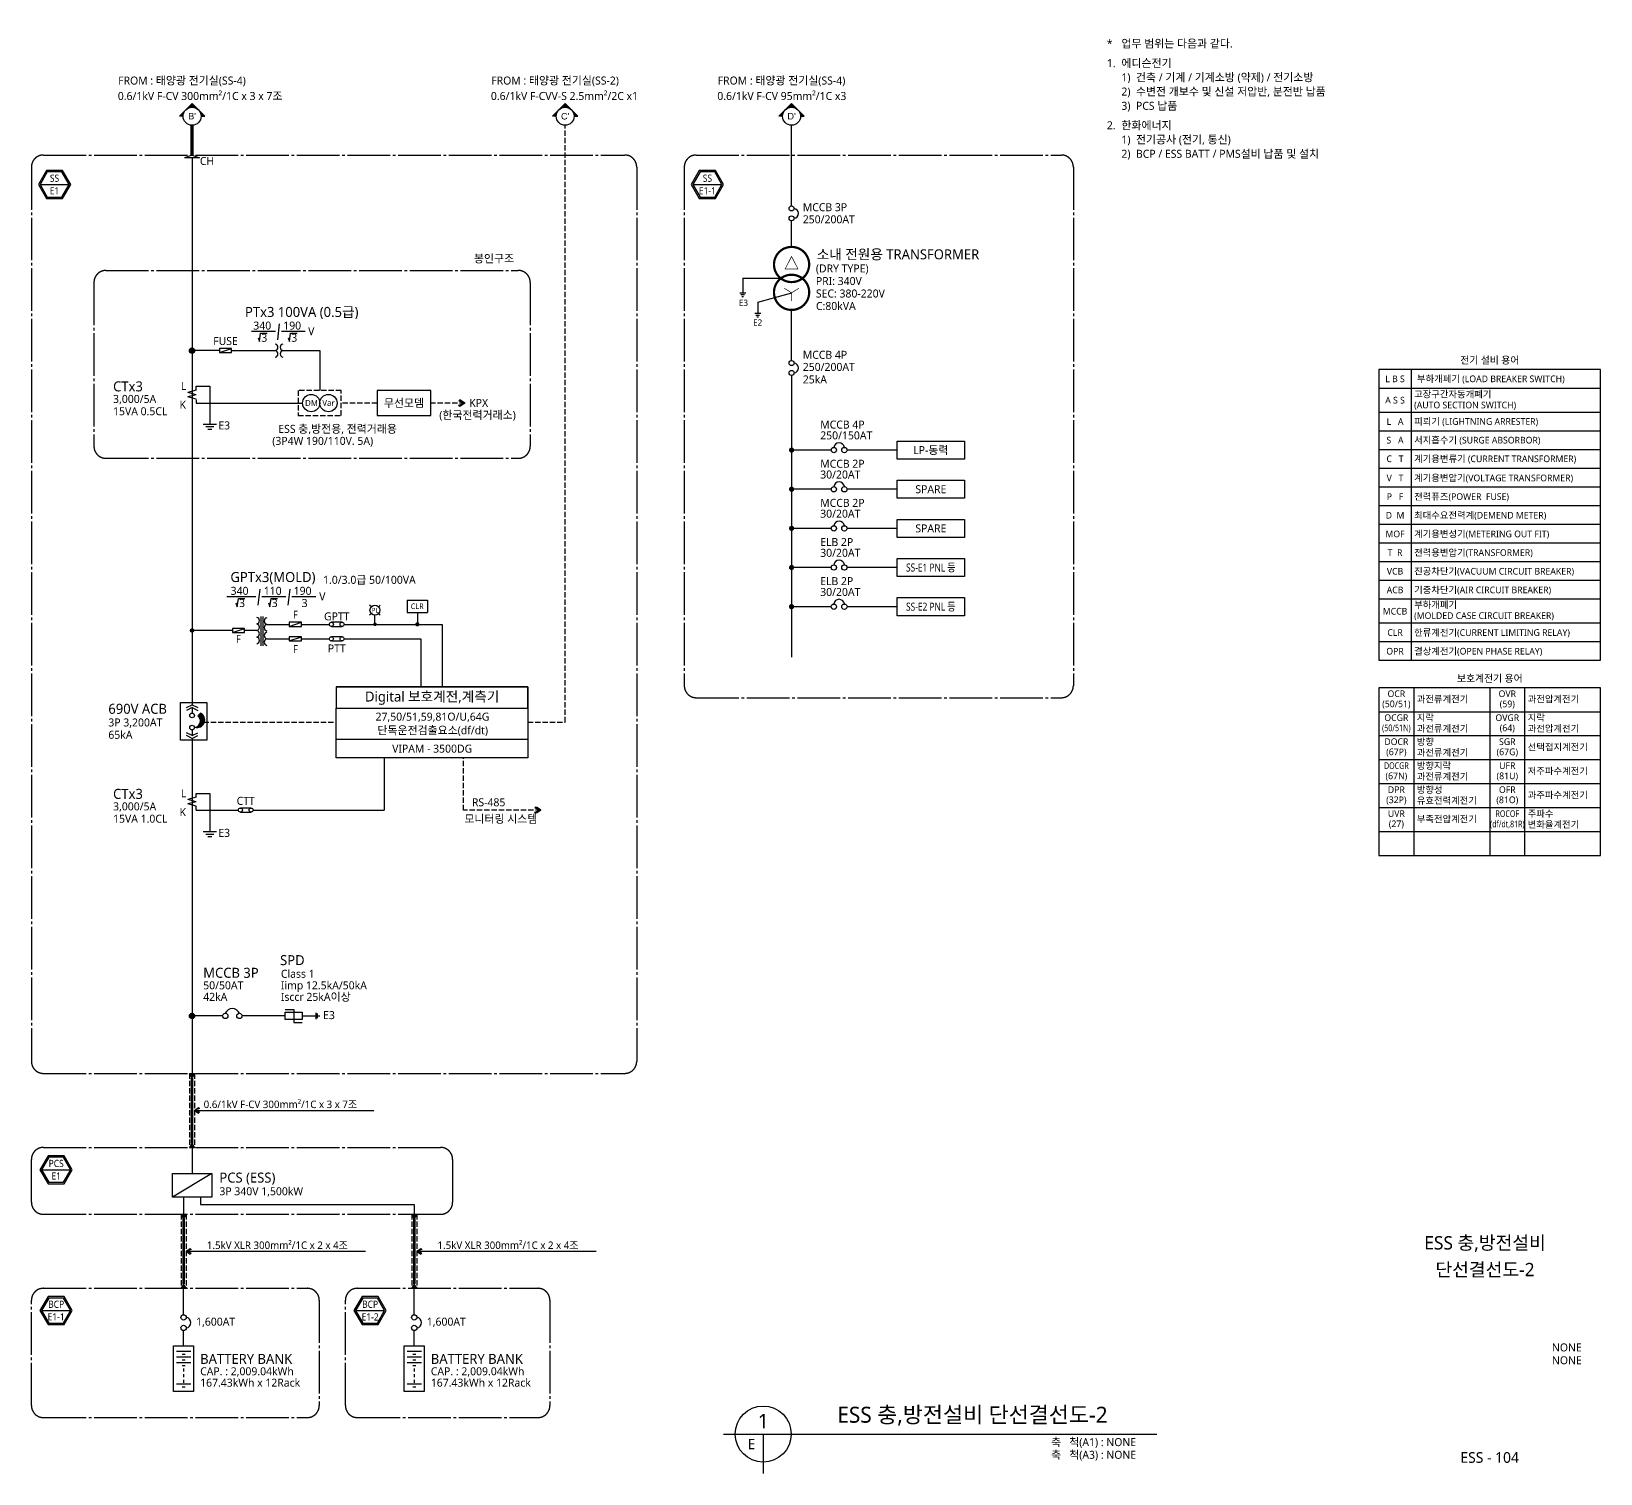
# Model space of a CAD drawing. Header units: millimetres. Extents: x 6276 to 501578, y 2533 to 56800.
# Drawn here: x 275268 to 334110, y 2695 to 56800 of the extents above; entities that cross this region are included whole.
import ezdxf
from ezdxf.enums import TextEntityAlignment as Align

# ---------------------------------------------------------------- set-up
doc = ezdxf.new("R2010")
doc.units = ezdxf.units.MM
doc.header["$LTSCALE"] = 100
doc.set_wipeout_variables(frame=1)
for name, pattern in [('C4', [19, 16, -1, 1, -1]), ('HIDDEN', [0.375, 0.25, -0.125]), ('LH2', [2.75, 2, -0.75])]:
    doc.linetypes.add(name, pattern=pattern)
for name, color, linetype in [('E-ELEC', 3, 'Continuous'), ('E-LINE', 4, 'Continuous'), ('E-TABL', 1, 'Continuous'), ('E-TEXT', 7, 'Continuous'), ('도면 TITLE', 4, 'Continuous')]:
    doc.layers.add(name, color=color, linetype=linetype)
doc.styles.add('aar', font='arial.ttf')
doc.styles.add('MG', font='malgun.ttf')

msp = doc.modelspace()

# ---------------------------------------------------------------- hatches: boundary and pattern name
at = {"layer": 'E-ELEC'}
msp.add_hatch(color=256, dxfattribs=at).paths.add_polyline_path([(281608, 31223), (281503, 31118, -0.720759), (281398, 30698, 0.926031)])
at = {"layer": 'E-LINE'}
for points in [[(281293, 17552), (281202, 17710), (281384, 17710)], [(281293, 15088), (281202, 14931), (281384, 14931)], [(280975, 12267), (280884, 12425), (281066, 12425)], [(289624, 12267), (289533, 12425), (289715, 12425)], [(280975, 9803), (280884, 9646), (281066, 9646)], [(289624, 9803), (289533, 9646), (289715, 9646)]]:
    msp.add_hatch(color=256, dxfattribs=at).paths.add_polyline_path(points)

# ---------------------------------------------------------------- linework, layer by layer
at = {"layer": 'E-ELEC'}
for p, q in [((280820, 53617), (281293, 54097)), ((280956, 53617), (280820, 53617)), ((281766, 53617), (281293, 54097)), ((281630, 53617), (281766, 53617)), ((294810, 53617), (295283, 54097)), ((294946, 53617), (294810, 53617)), ((295756, 53617), (295283, 54097)), ((295620, 53617), (295756, 53617)), ((303300, 53617), (303773, 54097)), ((303436, 53617), (303300, 53617)), ((304246, 53617), (303773, 54097)), ((304110, 53617), (304246, 53617)), ((301947, 47547), (301947, 46985)), ((301947, 47547), (303361, 47547)), ((302052, 46985), (301832, 46985)), ((302011, 46915), (301872, 46915)), ((301971, 46845), (301912, 46845)), ((302504, 46645), (303778, 46996)), ((302504, 46645), (302504, 46217)), ((302614, 46217), (302394, 46217)), ((302573, 46146), (302435, 46146)), ((302533, 46077), (302475, 46077)), ((282318, 44900), (282318, 44748)), ((282774, 44900), (282318, 44900)), ((282318, 44748), (282774, 44748)), ((282774, 44748), (282774, 44900)), ((281713, 42069), (282205, 42069)), ((281812, 41972), (282106, 41972)), ((281885, 41876), (282033, 41876)), ((289362, 35457), (289362, 34996)), ((289362, 35457), (290117, 35457)), ((290117, 35457), (290117, 34996)), ((283872, 34850), (283872, 33748)), ((283946, 34850), (283946, 33748)), ((288151, 34555), (288151, 34897)), ((289362, 34996), (290117, 34996)), ((289740, 34996), (289740, 34555)), ((282804, 34400), (282804, 34248)), ((283260, 34400), (282804, 34400)), ((282804, 34248), (283260, 34248)), ((283260, 34248), (283260, 34400)), ((284939, 34631), (284939, 34479)), ((285395, 34631), (284939, 34631)), ((284939, 34479), (285395, 34479)), ((285395, 34479), (285395, 34631)), ((286918, 34631), (286518, 34631)), ((286518, 34479), (286918, 34479)), ((284939, 34088), (284939, 33936)), ((285395, 34088), (284939, 34088)), ((284939, 33936), (285395, 33936)), ((285395, 33936), (285395, 34088)), ((286918, 34088), (286518, 34088)), ((286518, 33936), (286918, 33936)), ((281083, 31433), (281293, 31538)), ((281293, 31433), (281083, 31328)), ((281293, 31538), (281503, 31433)), ((281293, 31433), (281293, 31223)), ((281293, 31433), (281503, 31328)), ((281503, 31118), (281608, 31223)), ((281293, 30383), (281083, 30488)), ((281293, 30278), (281083, 30383)), ((281293, 30593), (281293, 30383)), ((281293, 30383), (281503, 30488)), ((281293, 30278), (281503, 30383)), ((283507, 27664), (283106, 27664)), ((283106, 27512), (283507, 27512)), ((281713, 26783), (282205, 26783)), ((281812, 26687), (282106, 26687)), ((281885, 26591), (282033, 26591)), ((282439, 19864), (281293, 19864)), ((284787, 19864), (283169, 19864)), ((285427, 19864), (285944, 19864)), ((285944, 19748), (285944, 19979)), ((286001, 19777), (286001, 19950)), ((286059, 19835), (286059, 19892)), ((282031, 13957), (280555, 13066)), ((280602, 5781), (280602, 7489)), ((280602, 7489), (281349, 7489)), ((281242, 7275), (280708, 7275)), ((281242, 7062), (280708, 7062)), ((281029, 7168), (280922, 7168)), ((281349, 7489), (281349, 5781)), ((289251, 5781), (289251, 7489)), ((289251, 7489), (289998, 7489)), ((289891, 7275), (289357, 7275)), ((289891, 7062), (289357, 7062)), ((289678, 7168), (289571, 7168)), ((289998, 7489), (289998, 5781)), ((281242, 6848), (280708, 6848)), ((281029, 6955), (280922, 6955)), ((281029, 6741), (280922, 6741)), ((280975, 6635), (280975, 6528)), ((289891, 6848), (289357, 6848)), ((289678, 6955), (289571, 6955)), ((289678, 6741), (289571, 6741)), ((289624, 6635), (289624, 6528)), ((281242, 6048), (280708, 6048)), ((281029, 5941), (280922, 5941)), ((280975, 6421), (280975, 6314)), ((280975, 6208), (280975, 6101)), ((289891, 6048), (289357, 6048)), ((289678, 5941), (289571, 5941)), ((289624, 6421), (289624, 6314)), ((289624, 6208), (289624, 6101)), ((281349, 5781), (280602, 5781)), ((289998, 5781), (289251, 5781))]:
    msp.add_line(p, q, dxfattribs=at)
at = {"layer": 'E-ELEC', "linetype": 'Continuous'}
for p, q in [((281294, 52161), (281011, 52053)), ((281575, 52053), (281011, 52053)), ((282318, 44748), (282774, 44900)), ((288015, 35216), (287952, 35277)), ((288014, 34955), (287952, 34895)), ((288347, 35277), (288285, 35218)), ((288347, 34895), (288286, 34954)), ((282804, 34248), (283260, 34400)), ((284939, 34479), (285395, 34631)), ((284939, 33936), (285395, 34088))]:
    msp.add_line(p, q, dxfattribs=at)
at = {"layer": 'E-ELEC', "ltscale": 10}
for p, q in [((284787, 20107), (285107, 20107)), ((285107, 20107), (285107, 19620)), ((285107, 19620), (285427, 19620))]:
    msp.add_line(p, q, dxfattribs=at)
at = {"layer": 'E-ELEC', "linetype": 'Continuous'}
msp.add_lwpolyline([(281292, 52161), (281575, 52053)], dxfattribs=at)
at = {"layer": 'E-ELEC'}
for points, const_width in [([(303773, 47395, 1), (303773, 48714, 1)], 83.8), ([(303773, 46350, 1), (303773, 47670, 1)], 83.8), ([(281253, 34324, 1), (281333, 34324, 1)], 80), ([(288118, 34555, -1), (288184, 34555, -1)], 66.7), ([(289700, 34555, 1), (289780, 34555, 1)], 80)]:
    msp.add_lwpolyline(points, format="xyb", close=True, dxfattribs=dict(at, const_width=const_width))
at = {"layer": 'E-ELEC', "linetype": 'Continuous', "const_width": 25.1}
msp.add_lwpolyline([(304017, 47880), (303773, 48357), (303528, 47880)], close=True, dxfattribs=at)
for points in [[(303773, 46994), (303498, 47163)], [(304046, 47160), (303773, 46994), (303773, 46686)]]:
    msp.add_lwpolyline(points, dxfattribs=at)
at = {"layer": 'E-ELEC', "linetype": 'Continuous'}
for points, const_width in [([(281233, 44824, 1), (281353, 44824, 1)], 121), ([(303724, 41092, 1), (303822, 41092, 1)], 98.1), ([(303822, 41092, -1), (303724, 41092, -1)], 98.1), ([(303724, 39624, 1), (303822, 39624, 1)], 98.1), ([(303822, 39624, -1), (303724, 39624, -1)], 98.1), ([(303724, 38155, 1), (303822, 38155, 1)], 98.1), ([(303822, 38155, -1), (303724, 38155, -1)], 98.1), ([(303724, 36687, 1), (303822, 36687, 1)], 98.1), ([(303822, 36687, -1), (303724, 36687, -1)], 98.1), ([(303724, 35218, 1), (303822, 35218, 1)], 98.1), ([(303822, 35218, -1), (303724, 35218, -1)], 98.1), ([(281233, 19864, 1), (281353, 19864, 1)], 121)]:
    msp.add_lwpolyline(points, format="xyb", close=True, dxfattribs=dict(at, const_width=const_width))
at = {"layer": 'E-ELEC', "ltscale": 10}
msp.add_lwpolyline([(284787, 20001), (285427, 20001), (285427, 19726), (284787, 19726)], close=True, dxfattribs=at)
at = {"layer": 'E-ELEC'}
msp.add_lwpolyline([(280555, 13957), (282031, 13957), (282031, 13066), (280555, 13066)], close=True, dxfattribs=at)
at = {"layer": 'E-ELEC', "linetype": 'Continuous'}
for centre, radius in [((281293, 53617), 337), ((295283, 53617), 337), ((303773, 53617), 337), ((288151, 35085), 188)]:
    msp.add_circle(centre, radius, dxfattribs=at)
at = {"layer": 'E-ELEC'}
for centre, radius in [((303773, 50156), 93.6), ((303773, 49786), 93.6), ((281293, 44824), 101), ((281293, 44824), 67.9), ((281293, 44824), 40.3), ((303773, 44356), 93.6), ((303773, 43986), 93.6), ((285759, 42856), 324), ((286407, 42856), 324), ((305356, 41092), 100), ((305752, 41092), 100), ((305356, 39624), 100), ((305752, 39624), 100), ((305356, 38155), 100), ((305752, 38155), 100), ((305356, 36687), 100), ((305752, 36687), 100), ((305356, 35218), 100), ((305752, 35218), 100), ((281293, 34324), 53.5), ((286518, 34555), 76), ((286918, 34555), 76), ((286518, 34012), 76), ((286918, 34012), 76), ((281293, 31136), 87.5), ((281293, 30681), 87.5), ((283106, 27588), 76), ((283507, 27588), 76), ((281293, 19864), 101), ((281293, 19864), 101), ((281293, 19864), 40.3), ((281293, 19864), 40.3), ((282539, 19864), 100), ((283069, 19864), 100), ((280975, 8556), 100), ((280975, 8160), 100), ((289624, 8556), 100), ((289624, 8160), 100)]:
    msp.add_circle(centre, radius, dxfattribs=at)
for centre, radius, start, end in [((303844, 49971), 186, 276.97298, 83.02702), ((284384, 44948), 127, 284.17223, 75.82777), ((284384, 44701), 127, 284.17223, 75.82777), ((284723, 44948), 127, 104.17223, 255.82777), ((284723, 44701), 127, 104.17223, 255.82777), ((303844, 44171), 186, 276.97298, 83.02702), ((305554, 41168), 200, 6.97298, 173.02702), ((305554, 39700), 200, 6.97298, 173.02702), ((305554, 38231), 200, 6.97298, 173.02702), ((305554, 36763), 200, 6.97298, 173.02702), ((305554, 35294), 200, 6.97298, 173.02702), ((283692, 34694), 127, 284.17223, 75.82777), ((284126, 34679), 127, 104.17223, 255.82777), ((283692, 34447), 127, 284.17223, 75.82777), ((283692, 34200), 127, 284.17223, 75.82777), ((284126, 34431), 127, 104.17223, 255.82777), ((284126, 34135), 127, 104.17223, 255.82777), ((283692, 33953), 127, 284.17223, 75.82777), ((284126, 33888), 127, 104.17223, 255.82777), ((281483, 30969), 283, 252.5973, 63.79989), ((281381, 30926), 228, 274.39871, 57.52881), ((282804, 19852), 287, 22.9493, 157.0507), ((281051, 8358), 200, 276.97298, 83.02702), ((289700, 8358), 200, 276.97298, 83.02702)]:
    msp.add_arc(centre, radius, start, end, dxfattribs=at)
for points in [[(280820, 53617), (280956, 53617), (281047, 53847)], [(281059, 53859), (281293, 53954), (281293, 54097)], [(281527, 53859), (281293, 53954), (281293, 54097)], [(281766, 53617), (281630, 53617), (281539, 53847)], [(294810, 53617), (294946, 53617), (295037, 53847)], [(295049, 53859), (295283, 53954), (295283, 54097)], [(295517, 53859), (295283, 53954), (295283, 54097)], [(295756, 53617), (295620, 53617), (295529, 53847)], [(303300, 53617), (303436, 53617), (303527, 53847)], [(303539, 53859), (303773, 53954), (303773, 54097)], [(304007, 53859), (303773, 53954), (303773, 54097)], [(304246, 53617), (304110, 53617), (304019, 53847)]]:
    msp.add_solid(points, dxfattribs=at)
at = {"layer": 'E-LINE', "linetype": 'Continuous'}
for p, q in [((303773, 50249), (303773, 53280)), ((303773, 48714), (303773, 49692)), ((303773, 44450), (303773, 46350)), ((303773, 43893), (303773, 33321)), ((288495, 29551), (288495, 27588)), ((281447, 27588), (283030, 27588)), ((283583, 27588), (288495, 27588))]:
    msp.add_line(p, q, dxfattribs=at)
at = {"layer": 'E-LINE'}
for p, q in [((282318, 44824), (281293, 44824)), ((282774, 44824), (284415, 44824)), ((284692, 44824), (286078, 44824)), ((281447, 43338), (281139, 43253)), ((281447, 43169), (281139, 43253)), ((281447, 43169), (281139, 43084)), ((281447, 43000), (281139, 43084)), ((281447, 43338), (281447, 43490)), ((281447, 43490), (281959, 43490)), ((281447, 42994), (281447, 42856)), ((281959, 43490), (281959, 42069)), ((281447, 42856), (285435, 42856)), ((305256, 41092), (303773, 41092)), ((307732, 41092), (305853, 41092)), ((305256, 39624), (303773, 39624)), ((307732, 39624), (305853, 39624)), ((305256, 38155), (303773, 38155)), ((307732, 38155), (305853, 38155)), ((305256, 36687), (303773, 36687)), ((307732, 36687), (305853, 36687)), ((305256, 35218), (303773, 35218)), ((307732, 35218), (305853, 35218)), ((282804, 34324), (281293, 34324)), ((283723, 34324), (283260, 34324)), ((284095, 34555), (284939, 34555)), ((285395, 34555), (286442, 34555)), ((286994, 34555), (290670, 34555)), ((290670, 34555), (290670, 32210)), ((284095, 34012), (284939, 34012)), ((285395, 34012), (286442, 34012)), ((286994, 34012), (289875, 34012)), ((289875, 34012), (289875, 32210)), ((281447, 28069), (281139, 27985)), ((281447, 27900), (281139, 27985)), ((281447, 27900), (281139, 27816)), ((281447, 27731), (281139, 27816)), ((281447, 28069), (281447, 28205)), ((281447, 28205), (281959, 28205)), ((281447, 27588), (281447, 27731)), ((281959, 28205), (281959, 26783)), ((281293, 14931), (281293, 13957)), ((280975, 13066), (280975, 12425)), ((280975, 7489), (280975, 8059)), ((289624, 7489), (289624, 8059))]:
    msp.add_line(p, q, dxfattribs=at)
at = {"layer": 'E-LINE', "const_width": 130}
msp.add_lwpolyline([(281293, 53280), (281293, 52160)], dxfattribs=at)
at = {"layer": 'E-LINE'}
for points in [[(281293, 52053), (281293, 31538)], [(281293, 30278), (281293, 17710)], [(281611, 13066), (281611, 12794), (289624, 12794), (289624, 12425)]]:
    msp.add_lwpolyline(points, dxfattribs=at)
at = {"layer": 'E-LINE', "ltscale": 2}
for points in [[(286078, 44824), (286078, 43328)], [(280975, 8656), (280975, 9646)], [(289624, 8656), (289624, 9646)]]:
    msp.add_lwpolyline(points, dxfattribs=at)
at = {"layer": 'E-LINE'}
for points in [[(281293, 17552), (281202, 17710), (281384, 17710)], [(281293, 15088), (281202, 14931), (281384, 14931)], [(280975, 12267), (280884, 12425), (281066, 12425)], [(289624, 12267), (289533, 12425), (289715, 12425)], [(280975, 9803), (280884, 9646), (281066, 9646)], [(289624, 9803), (289533, 9646), (289715, 9646)]]:
    msp.add_lwpolyline(points, close=True, dxfattribs=at)
at = {"layer": 'E-LINE', "ltscale": 0.9, "const_width": 100, "flags": 128}
msp.add_lwpolyline([(281293, 17552), (281293, 15088)], dxfattribs=at)
at = {"layer": 'E-LINE', "linetype": 'HIDDEN', "ltscale": 7, "const_width": 100, "flags": 128}
for points in [[(280975, 12267), (280975, 9803)], [(289624, 12267), (289624, 9803)]]:
    msp.add_lwpolyline(points, dxfattribs=at)
at = {"layer": 'E-LINE'}
msp.add_circle((281293, 34324), 63, dxfattribs=at)
at = {"layer": 'E-TABL', "linetype": 'C4'}
for p, q in [((275718, 52161), (297516, 52161)), ((300199, 52161), (313889, 52161)), ((275268, 51711), (275268, 18160)), ((297966, 51711), (297966, 18160)), ((299749, 51711), (299749, 32253)), ((314339, 51711), (314339, 32253)), ((278063, 47831), (293524, 47831)), ((277613, 47381), (277613, 41235)), ((293974, 47381), (293974, 41235)), ((278063, 40785), (293524, 40785)), ((300199, 31803), (313889, 31803)), ((275718, 17710), (297516, 17710)), ((275718, 14931), (290614, 14931)), ((275718, 12425), (290614, 12425)), ((275718, 9646), (285613, 9646)), ((287491, 9646), (294262, 9646)), ((286063, 9196), (286063, 5250)), ((294712, 9196), (294712, 5250)), ((275718, 4800), (285613, 4800)), ((287491, 4800), (294262, 4800))]:
    msp.add_line(p, q, dxfattribs=at)
at = {"layer": 'E-TABL', "linetype": 'Continuous'}
for p, q in [((275591, 51056), (276680, 51056)), ((300073, 51056), (301162, 51056)), ((275652, 14097), (276741, 14097))]:
    msp.add_line(p, q, dxfattribs=at)
at = {"layer": 'E-TABL'}
for p, q in [((291337, 42983), (291294, 42939)), ((291526, 42856), (291337, 42983)), ((291294, 42939), (291526, 42856)), ((291294, 42773), (291526, 42856)), ((291337, 42729), (291294, 42773)), ((291526, 42856), (291337, 42729)), ((286698, 32210), (292833, 32210)), ((286706, 32210), (293888, 32210)), ((293888, 32210), (293888, 29551)), ((286698, 31409), (292833, 31409)), ((286706, 31409), (293888, 31409)), ((292833, 30235), (286698, 30235)), ((293888, 30235), (286706, 30235)), ((281384, 16320), (288109, 16320)), ((281066, 11035), (287791, 11035)), ((289715, 11035), (296440, 11035))]:
    msp.add_line(p, q, dxfattribs=at)
at = {"layer": 'E-TABL', "linetype": 'LH2'}
for p, q in [((288231, 42856), (286885, 42856)), ((291526, 42856), (290244, 42856)), ((281722, 30881), (286698, 30881)), ((291470, 27588), (291470, 29551)), ((294184, 27714), (294141, 27671)), ((294141, 27671), (294373, 27588)), ((294373, 27588), (294184, 27714)), ((294373, 27588), (291470, 27588)), ((294141, 27504), (294373, 27588)), ((294184, 27461), (294141, 27504)), ((294373, 27588), (294184, 27461)), ((281202, 17710), (281202, 14931)), ((281384, 17710), (281384, 14931)), ((280884, 12425), (280884, 9646)), ((281066, 12425), (281066, 9646)), ((289533, 12425), (289533, 9646)), ((289715, 12425), (289715, 9646))]:
    msp.add_line(p, q, dxfattribs=at)
at = {"layer": 'E-TABL', "color": 7, "linetype": 'Continuous'}
for p, q in [((275652, 8812), (276741, 8812)), ((287425, 8812), (288514, 8812))]:
    msp.add_line(p, q, dxfattribs=at)
at = {"layer": 'E-TABL', "linetype": 'LH2'}
msp.add_lwpolyline([(293888, 30881), (295283, 30881), (295283, 53280)], dxfattribs=at)
at = {"layer": 'E-TABL', "color": 7, "linetype": 'Continuous'}
for points in [[(275833, 51581), (275529, 51056), (275833, 50531), (276439, 50531), (276742, 51056), (276439, 51581)], [(300314, 51581), (300011, 51056), (300314, 50531), (300921, 50531), (301224, 51056), (300921, 51581)], [(275894, 14622), (275590, 14097), (275894, 13571), (276500, 13571), (276803, 14097), (276500, 14622)], [(275894, 9337), (275590, 8812), (275894, 8286), (276500, 8286), (276803, 8812), (276500, 9337)], [(287667, 9337), (287363, 8812), (287667, 8286), (288273, 8286), (288577, 8812), (288273, 9337)]]:
    msp.add_lwpolyline(points, close=True, dxfattribs=at)
at = {"layer": 'E-TABL', "linetype": 'Continuous'}
for points in [[(275864, 51528), (275591, 51056), (275864, 50585), (276408, 50585), (276680, 51056), (276408, 51528)], [(300345, 51528), (300073, 51056), (300345, 50585), (300890, 50585), (301162, 51056), (300890, 51528)], [(280865, 31628), (281842, 31628), (281842, 30205), (280865, 30205)], [(275925, 14568), (275652, 14097), (275925, 13625), (276469, 13625), (276741, 14097), (276469, 14568)], [(275925, 9283), (275652, 8812), (275925, 8340), (276469, 8340), (276741, 8812), (276469, 9283)], [(287698, 9283), (287425, 8812), (287698, 8340), (288242, 8340), (288514, 8812), (288242, 9283)]]:
    msp.add_lwpolyline(points, close=True, dxfattribs=at)
at = {"layer": 'E-TABL'}
for points in [[(325790, 33215), (334110, 33215), (334110, 44115), (325790, 44115)], [(290244, 43328), (288231, 43328), (288231, 42384), (290244, 42384)], [(307732, 41431), (310258, 41431), (310258, 40753), (307732, 40753)], [(307732, 39962), (310258, 39962), (310258, 39285), (307732, 39285)], [(307732, 38494), (310258, 38494), (310258, 37816), (307732, 37816)], [(307732, 37025), (310258, 37025), (310258, 36348), (307732, 36348)], [(307732, 35557), (310258, 35557), (310258, 34879), (307732, 34879)], [(286698, 31409), (293888, 31409), (293888, 32210), (286698, 32210)], [(293888, 29551), (286698, 29551), (286698, 31409), (293888, 31409)], [(281574, 16388), (281384, 16320), (281538, 16424)], [(281384, 16320), (281538, 16217), (281574, 16252)], [(281256, 11104), (281066, 11035), (281221, 11139)], [(281066, 11035), (281221, 10932), (281256, 10967)], [(289905, 11104), (289715, 11035), (289870, 11139)], [(289715, 11035), (289870, 10932), (289905, 10967)]]:
    msp.add_lwpolyline(points, close=True, dxfattribs=at)
for points in [[(327013, 33215), (327013, 44115)], [(325790, 43415), (334110, 43415)], [(325790, 42515), (334110, 42515)], [(325790, 41815), (334110, 41815)], [(325790, 41115), (334110, 41115)], [(325790, 40415), (334110, 40415)], [(325790, 39715), (334110, 39715)], [(325790, 39015), (334110, 39015)], [(325790, 38315), (334110, 38315)], [(325790, 37615), (334110, 37615)], [(325790, 36915), (334110, 36915)], [(325790, 36215), (334110, 36215)], [(325790, 35515), (334110, 35515)], [(325790, 34615), (334110, 34615)], [(325790, 33915), (334110, 33915)], [(334110, 25879), (334110, 32179), (325790, 32179), (325790, 25879)], [(327113, 25879), (327113, 32179)], [(329950, 32179), (329950, 25879)], [(331273, 25879), (331273, 32179)], [(325790, 31279), (334110, 31279)], [(325790, 30379), (334110, 30379)], [(325790, 29479), (334110, 29479)], [(325790, 28579), (334110, 28579)], [(325790, 27679), (334110, 27679)], [(325790, 26779), (334110, 26779)], [(325790, 25879), (334110, 25879)]]:
    msp.add_lwpolyline(points, dxfattribs=at)
at = {"layer": 'E-TABL', "linetype": 'LH2'}
msp.add_lwpolyline([(286885, 43328), (285272, 43328), (285272, 42384), (286885, 42384)], close=True, dxfattribs=at)
at = {"layer": 'E-TABL', "linetype": 'C4'}
for points in [[(275268, 12875), (275268, 14481)], [(291064, 14481), (291064, 12875)], [(275268, 5250), (275268, 9196)], [(287041, 5250), (287041, 9196)]]:
    msp.add_lwpolyline(points, dxfattribs=at)
for centre, start, end in [((275718, 51711), 90, 180), ((297516, 51711), 0, 90), ((300199, 51711), 90, 180), ((313889, 51711), 0, 90), ((278063, 47381), 90, 180), ((293524, 47381), 0, 90), ((278063, 41235), 180, 270), ((293524, 41235), 270, 0), ((275718, 18160), 180, 270), ((275718, 14481), 90, 180), ((290614, 14481), 0, 90), ((275718, 12875), 180, 270), ((290614, 12875), 270, 0), ((275718, 9196), 90, 180), ((285613, 9196), 0, 90), ((287491, 9196), 90, 180), ((294262, 9196), 0, 90), ((275718, 5250), 180, 270), ((285613, 5250), 270, 0), ((287491, 5250), 180, 270), ((294262, 5250), 270, 0)]:
    msp.add_arc(centre, 450, start, end, dxfattribs=at)
at = {"layer": 'E-TABL', "linetype": 'C4', "ltscale": 1.5}
for centre, start, end in [((300199, 32253), 180, 270), ((313889, 32253), 270, 0), ((297516, 18160), 270, 0)]:
    msp.add_arc(centre, 450, start, end, dxfattribs=at)
at = {"layer": 'E-TEXT'}
for p, q in [((283524, 45548), (284416, 45548)), ((284565, 45824), (284492, 45227)), ((284646, 45548), (285538, 45548)), ((282596, 35597), (283684, 35597)), ((283833, 35874), (283760, 35277)), ((283914, 35597), (284806, 35597)), ((284955, 35874), (284882, 35277)), ((285036, 35597), (285928, 35597))]:
    msp.add_line(p, q, dxfattribs=at)
for points in [[(283769, 45309), (283822, 45163), (283863, 45478), (284110, 45478)], [(284891, 45309), (284944, 45163), (284985, 45478), (285232, 45478)], [(282935, 35358), (282987, 35212), (283028, 35527), (283276, 35527)], [(284159, 35358), (284212, 35212), (284253, 35527), (284500, 35527)]]:
    msp.add_lwpolyline(points, dxfattribs=at)
at = {"layer": '도면 TITLE'}
for p, q in [((301224, 4180), (317468, 4180)), ((302709, 4180), (302709, 2695))]:
    msp.add_line(p, q, dxfattribs=at)
msp.add_circle((302709, 4180), 1050, dxfattribs=at)

# ---------------------------------------------------------------- texts
at = {"layer": 'E-ELEC', "style": 'MG'}
for s, p in [('DM', (285530, 42747)), ('Var', (286178, 42747))]:
    msp.add_text(s, height=226.2, dxfattribs=at).set_placement(p)
for s, height, p in [('CLR', 209.8, (289735, 35128)), ('PL', 174.8, (288156, 34999))]:
    msp.add_text(s, height=height, dxfattribs=at).set_placement(p, align=Align.CENTER)
at = {"layer": 'E-TEXT', "style": 'MG'}
for s, height, p in [('FROM : 태양광 전기실(SS-4)', 300, (278522, 54805)), ('FROM : 태양광 전기실(SS-2)', 300, (292512, 54805)), ('FROM : 태양광 전기실(SS-4)', 300, (301002, 54805)), ('0.6/1kV F-CV 300mm²/1C x 3 x 7조', 300, (278508, 54226)), ('0.6/1kV F-CVV-S 2.5mm²/2C x1', 300, (292498, 54226)), ('0.6/1kV F-CV 95mm²/1C x3', 300, (300988, 54226)), ('CH', 300, (281585, 51788)), ('MCCB 3P', 300, (304192, 50054)), ('250/200AT', 300, (304192, 49599)), ('소내 전원용 TRANSFORMER', 375, (304718, 48248)), ('(DRY TYPE)', 300, (304683, 47756)), ('SEC: 380-220V', 300, (304685, 46816)), ('PRI: 340V', 300, (304684, 47285)), ('PTx3 100VA (0.5급)', 375, (283277, 46087)), ('C:80kVA', 300, (304687, 46347)), ('340', 300, (283590, 45613)), ('190', 300, (284712, 45613)), ('3', 300, (283890, 45156)), ('3', 300, (285012, 45156)), ('V', 300, (285645, 45402)), ('MCCB 4P', 300, (304192, 44517)), ('250/200AT', 300, (304192, 44062)), ('CTx3', 375, (278331, 43294)), ('25kA', 300, (304194, 43593)), ('KPX', 300, (291688, 42712)), ('(한국전력거래소)', 300, (290563, 42259)), ('340', 300, (282740, 35663)), ('110', 300, (283980, 35663)), ('190', 300, (285102, 35663)), ('3', 300, (283055, 35205)), ('3', 300, (284280, 35205)), ('3', 300, (285402, 35205)), ('V', 300, (286060, 35451)), ('690V ACB', 375, (278153, 31199)), ('CTx3', 375, (278331, 28008)), ('RS-485', 300, (291787, 27730)), ('모니터링 시스템', 300, (291503, 27106)), ('SPD', 375, (284594, 21770)), ('MCCB 3P', 375, (281710, 21296)), ('Class 1', 300, (284623, 21296)), ('Iimp 12.5kA/50kA', 300, (284623, 20864)), ('Isccr 25kA이상', 300, (284623, 20431)), ('E3', 300, (286206, 19746)), ('0.6/1kV F-CV 300mm²/1C x 3 x 7조', 280, (281727, 16408)), ('PCS (ESS)', 375, (282317, 13613)), ('1.5kV XLR 300mm²/1C x 2 x 4조', 280, (281846, 11123)), ('1.5kV XLR 300mm²/1C x 2 x 4조', 280, (290495, 11123)), ('1,600AT', 300, (281444, 8246)), ('1,600AT', 300, (290093, 8246)), ('BATTERY BANK', 375, (281595, 6811)), ('BATTERY BANK', 375, (290244, 6811)), ('CAP. : 2,009.04kWh', 300, (281596, 6384)), ('CAP. : 2,009.04kWh', 300, (290245, 6384)), ('167.43kWh x 12Rack', 300, (281596, 5957)), ('167.43kWh x 12Rack', 300, (290245, 5957))]:
    msp.add_text(s, height=height, dxfattribs=at).set_placement(p)
at = {"layer": 'E-TEXT'}
for s, height, style, p in [("B'", 245, 'aar', (281293, 53617)), ("C'", 245, 'aar', (295283, 53617)), ("D'", 245, 'aar', (303773, 53617)), ('FUSE', 300, 'MG', (282546, 45184)), ('전기 설비 용어', 270, 'MG', (329956, 44471)), ('L B S', 250, 'MG', (326401, 43765)), ('A S S', 250, 'MG', (326401, 42965)), ('L   A', 250, 'MG', (326401, 42165)), ('S   A', 250, 'MG', (326401, 41465)), ('C   T', 250, 'MG', (326401, 40765)), ('V   T', 250, 'MG', (326401, 40047)), ('P   F', 250, 'MG', (326401, 39347)), ('D  M', 250, 'MG', (326401, 38647)), ('MOF', 250, 'MG', (326401, 37947)), ('T  R', 250, 'MG', (326401, 37247)), ('GPTx3(MOLD)', 375, 'MG', (284326, 36291)), ('VCB', 250, 'MG', (326401, 36547)), ('ACB', 250, 'MG', (326401, 35847)), ('GPTT', 300, 'MG', (286718, 34854)), ('MCCB', 250, 'MG', (326401, 35047)), ('CLR', 250, 'MG', (326401, 34247)), ('PTT', 300, 'MG', (286718, 33650)), ('OPR', 250, 'MG', (326401, 33547)), ('보호계전기 용어', 270, 'MG', (329956, 32535)), ('Digital 보호계전,계측기', 375, 'MG', (290297, 31809)), ('OCR', 250, 'MG', (326451, 31953)), ('OVR', 250, 'MG', (330611, 31953)), ('27,50/51,59,81O/U,64G', 300, 'MG', (290306, 31067)), ('(50/51)', 250, 'MG', (326451, 31546)), ('(59)', 250, 'MG', (330611, 31546)), ('단독운전검출요소(df/dt)', 300, 'MG', (290316, 30572)), ('OCGR', 250, 'MG', (326451, 31053)), ('OVGR', 250, 'MG', (330611, 31053)), ('(64)', 250, 'MG', (330611, 30646)), ('VIPAM - 3500DG', 300, 'MG', (290297, 29893)), ('DOCR', 250, 'MG', (326451, 30153)), ('SGR', 250, 'MG', (330611, 30153)), ('(67P)', 250, 'MG', (326451, 29746)), ('(67G)', 250, 'MG', (330611, 29746)), ('(67N)', 250, 'MG', (326451, 28846)), ('(81U)', 250, 'MG', (330611, 28846)), ('UFR', 250, 'MG', (330611, 29253)), ('DPR', 250, 'MG', (326451, 28353)), ('OFR', 250, 'MG', (330611, 28353)), ('CTT', 300, 'MG', (283306, 27933)), ('(32P)', 250, 'MG', (326451, 27946)), ('(81O)', 250, 'MG', (330611, 27946)), ('UVR', 250, 'MG', (326451, 27453)), ('(27)', 250, 'MG', (326451, 27046))]:
    msp.add_text(s, height=height, dxfattribs=dict(at, style=style)).set_placement(p, align=Align.MIDDLE)
at = {"layer": 'E-TEXT', "linetype": 'Continuous', "style": 'MG', "width": 0.9}
for s, p in [('SS', (276136, 51292)), ('SS', (300617, 51292)), ('E1', (276136, 50820)), ('E1-1', (300617, 50820)), ('PCS', (276197, 14332)), ('E1', (276197, 13861)), ('BCP', (276197, 9048)), ('BCP', (287970, 9048)), ('E1-1', (276197, 8576)), ('E1-2', (287970, 8576))]:
    msp.add_text(s, height=270, dxfattribs=at).set_placement(p, align=Align.MIDDLE)
at = {"layer": 'E-TEXT', "linetype": 'Continuous', "style": 'MG'}
for s, p in [('봉인구조', (291861, 48128)), ('3,000/5A', (278331, 42861)), ('15VA 0.5CL', (278331, 42399)), ('E3', (282278, 41868)), ('250/150AT', (304847, 41494)), ('MCCB 4P', (304847, 41899)), ('MCCB 2P', (304847, 40430)), ('30/20AT', (304847, 40026)), ('30/20AT', (304847, 38557)), ('MCCB 2P', (304847, 38962)), ('ELB 2P', (304847, 37493)), ('30/20AT', (304847, 37089)), ('1.0/3.0급 50/100VA', (286205, 36075)), ('30/20AT', (304847, 35620)), ('ELB 2P', (304847, 36025)), ('3P 3,200AT', (278153, 30725)), ('65kA', (278153, 30262)), ('3,000/5A', (278331, 27576)), ('15VA 1.0CL', (278331, 27114)), ('E3', (282278, 26583)), ('42kA', (281710, 20431)), ('50/50AT', (281710, 20864)), ('3P 340V 1,500kW', (282317, 13138))]:
    msp.add_text(s, height=300, dxfattribs=at).set_placement(p)
at = {"layer": 'E-TEXT', "style": 'MG'}
for s, p in [('E3', (301969, 46502)), ('E2', (302502, 45760))]:
    msp.add_text(s, height=233.3, dxfattribs=at).set_placement(p, align=Align.CENTER)
for s, p in [('L', (281078, 43352)), ('K', (281065, 42646)), ('L', (281078, 28067)), ('K', (281065, 27361))]:
    msp.add_text(s, height=300, dxfattribs=at).set_placement(p, align=Align.RIGHT)
for s, height, p in [('부하개폐기 (LOAD BREAKER SWITCH)', 250, (327224, 43765)), ('고장구간자동개폐기', 250, (327117, 43189)), ('(AUTO SECTION SWITCH)', 250, (327117, 42782)), ('피뢰기 (LIGHTNING ARRESTER)', 250, (327117, 42165)), ('(3P4W 190/110V. 5A)', 300, (284300, 41437)), ('서지흡수기 (SURGE ABSORBOR)', 250, (327117, 41465)), ('계기용변류기 (CURRENT TRANSFORMER)', 250, (327117, 40765)), ('계기용변압기(VOLTAGE TRANSFORMER)', 250, (327117, 40047)), ('전력퓨즈(POWER  FUSE)', 250, (327117, 39347)), ('최대수요전력계(DEMEND METER)', 250, (327117, 38647)), ('계기용변성기(METERING OUT FIT)', 250, (327117, 37947)), ('전력용변압기(TRANSFORMER)', 250, (327117, 37247)), ('진공차단기(VACUUM CIRCUIT BREAKER)', 250, (327117, 36547)), ('기중차단기(AIR CIRCUIT BREAKER)', 250, (327117, 35847)), ('부하개폐기', 250, (327117, 35289)), ('(MOLDED CASE CIRCUIT BREAKER)', 250, (327117, 34882)), ('한류계전기(CURRENT LIMITING RELAY)', 250, (327117, 34247)), ('결상계전기(OPEN PHASE RELAY)', 250, (327117, 33547)), ('과전류계전기', 250, (327217, 31750)), ('과전압계전기', 250, (331377, 31750)), ('지락', 250, (327217, 31053)), ('지락', 250, (331377, 31053)), ('과전류계전기', 250, (327217, 30646)), ('과전압계전기', 250, (331377, 30646)), ('방향', 250, (327217, 30153)), ('선택접지계전기', 250, (331377, 29950)), ('과전류계전기', 250, (327217, 29746)), ('과전류계전기', 250, (327217, 28846)), ('방향지락', 250, (327217, 29253)), ('저주파수계전기', 250, (331377, 29050)), ('방향성', 250, (327217, 28353)), ('과주파수계전기', 250, (331377, 28150)), ('유효전력계전기', 250, (327217, 27946)), ('부족전압계전기', 250, (327217, 27250)), ('주파수', 250, (331377, 27453)), ('변화율계전기', 250, (331377, 27046))]:
    msp.add_text(s, height=height, dxfattribs=at).set_placement(p, align=Align.MIDDLE_LEFT)
for s, p in [('무선모뎀', (289237, 42856)), ('ESS 충,방전용, 전력거래용', (286751, 41887))]:
    msp.add_text(s, height=300, dxfattribs=at).set_placement(p, align=Align.MIDDLE_CENTER)
at = {"layer": 'E-TEXT', "linetype": 'Continuous', "style": 'MG'}
for s, p in [('LP-동력', (308995, 41092)), ('SPARE', (308995, 39624)), ('SPARE', (308995, 38155))]:
    msp.add_text(s, height=300, dxfattribs=at).set_placement(p, align=Align.MIDDLE_CENTER)
at = {"layer": 'E-TEXT', "linetype": 'Continuous', "style": 'MG', "width": 0.8}
for s, p in [('SS-E1 PNL 등', (308995, 36687)), ('SS-E2 PNL 등', (308995, 35218))]:
    msp.add_text(s, height=300, dxfattribs=at).set_placement(p, align=Align.MIDDLE_CENTER)
at = {"layer": 'E-TEXT', "style": 'MG'}
for s, height, width, p in [('F', 300, 0.9, (285167, 34915)), ('F', 300, 0.9, (283032, 34008)), ('F', 300, 0.9, (285167, 33624)), ('(50/51N)', 250, 0.8, (326451, 30646)), ('DOCGR', 250, 0.8, (326451, 29253)), ('(df/dt,81R)', 250, 0.65, (330611, 27046)), ('ROCOF', 250, 0.8, (330611, 27453))]:
    msp.add_text(s, height=height, dxfattribs=dict(at, width=width)).set_placement(p, align=Align.MIDDLE)
at = {"layer": '도면 TITLE', "style": 'MG'}
for s, height, p in [('ESS 충,방전설비', 500, (329775, 11353)), ('단선결선도-2', 500, (329775, 10351)), ('ESS - 104', 400, (329950, 3300))]:
    msp.add_text(s, height=height, dxfattribs=at).set_placement(p, align=Align.MIDDLE_CENTER)
for s, p in [('NONE', (333401, 7429)), ('NONE', (333401, 6947)), ('축   척(A1) : NONE', (316692, 3876)), ('축   척(A3) : NONE', (316692, 3401))]:
    msp.add_text(s, height=300, dxfattribs=at).set_placement(p, align=Align.MIDDLE_RIGHT)
for s, height, p in [('1', 544, (302709, 4664)), ('E', 389, (302271, 3802))]:
    msp.add_text(s, height=height, dxfattribs=at).set_placement(p, align=Align.MIDDLE)
msp.add_text('ESS 충,방전설비 단선결선도-2', height=600, dxfattribs=at).set_placement((305487, 4905), align=Align.MIDDLE_LEFT)

# ---------------------------------------------------------------- wipeouts: each hides what was drawn before it
msp.add_wipeout([(315350, 56800), (315350, 51733), (325150, 51733), (325150, 56800)]).dxf.layer = 'E-TABL'

# ---------------------------------------------------------------- next in the draw order: texts
at = {"layer": 'E-TEXT', "style": 'MG'}
for s, p in [('*', (315594, 56342)), ('업무 범위는 다음과 같다.', (316141, 56342)), ('1.', (315594, 55608)), ('에디슨전기', (316141, 55608)), ('1)', (316141, 55075)), ('수변전 개보수 및 신설 저압반, 분전반 납품', (316687, 54542)), ('건축 / 기계 / 기계소방 (약제) / 전기소방', (316687, 55075)), ('3)', (316141, 54008)), ('2)', (316141, 54542)), ('PCS 납품', (316687, 54008)), ('2.', (315594, 53275)), ('한화에너지', (316141, 53275)), ('1)', (316141, 52742)), ('전기공사 (전기, 통신)', (316687, 52742)), ('BCP / ESS BATT / PMS설비 납품 및 설치', (316687, 52208)), ('2)', (316141, 52208))]:
    msp.add_text(s, height=300, dxfattribs=at).set_placement(p, align=Align.MIDDLE_LEFT)

doc.saveas('drawing.dxf')
